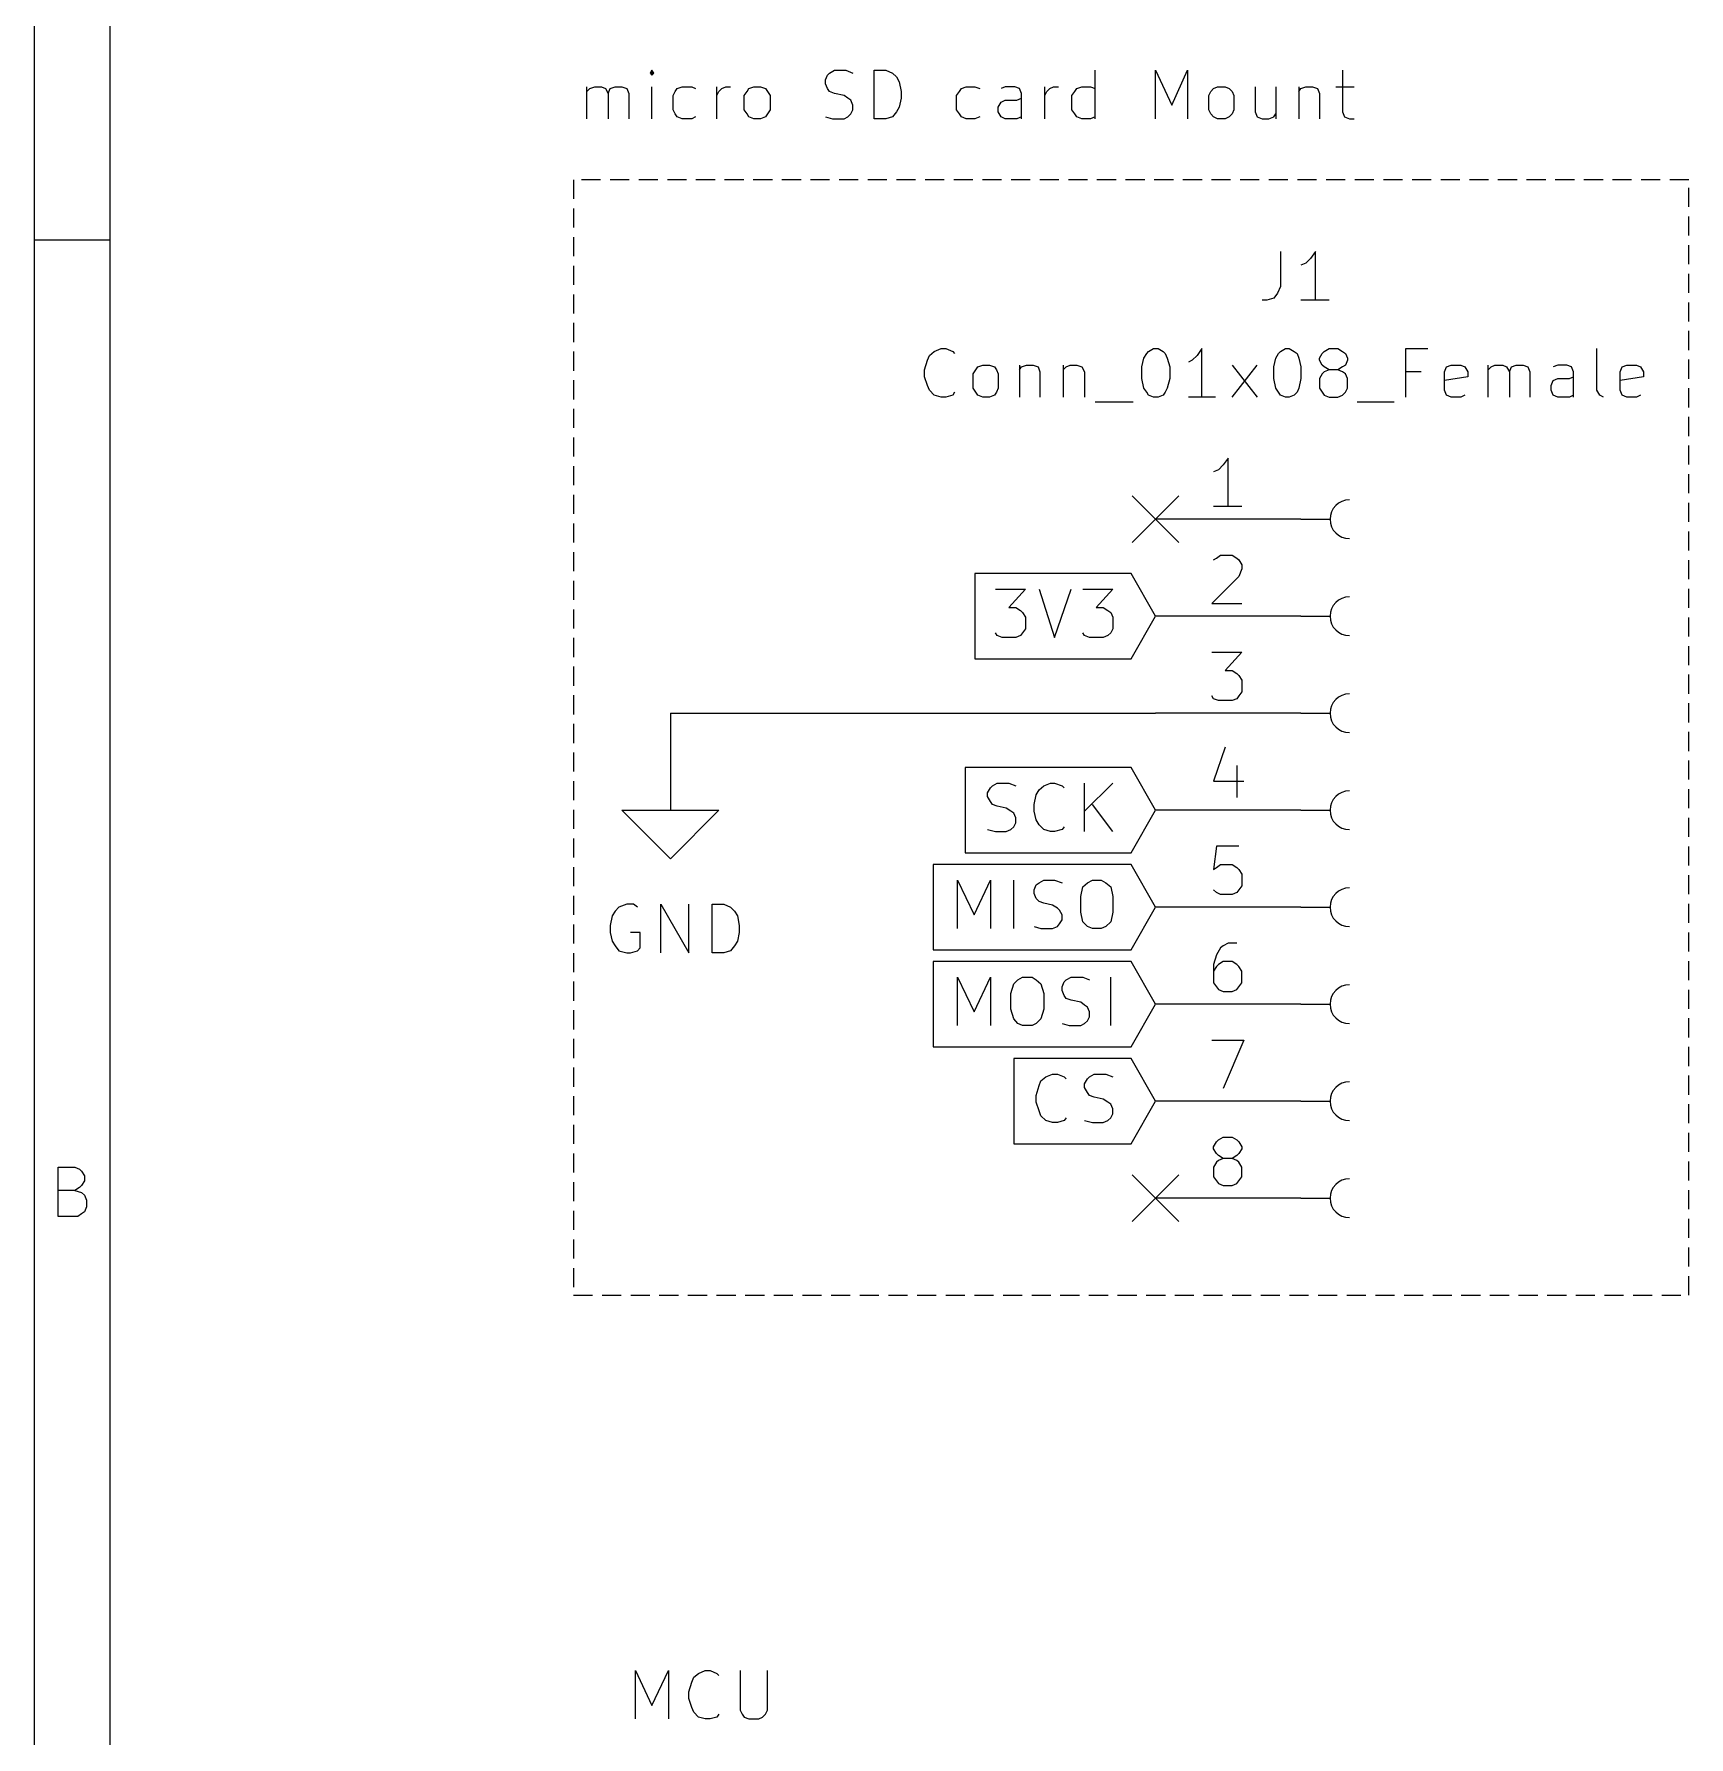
# Model space of a CAD drawing. Extents: x 10 to 287, y -200 to -10.
# Drawn here: x 10.01 to 53.34, y -99.2 to -54.6 of the extents above; entities that cross this region are included whole.
import ezdxf

# ---------------------------------------------------------------- set-up
doc = ezdxf.new("R2010")
doc.units = 0
doc.header["$MEASUREMENT"] = 0
doc.linetypes.add('DASHED', pattern=[0.75, 0.5, -0.25])
for name, color, linetype in [('BLUE2', 5, 'CONTINUOUS'), ('BLUE3', 171, 'CONTINUOUS'), ('CYAN2', 4, 'CONTINUOUS'), ('GREEN2', 3, 'CONTINUOUS'), ('RED2', 1, 'CONTINUOUS')]:
    doc.layers.add(name, color=color, linetype=linetype)

msp = doc.modelspace()

# ---------------------------------------------------------------- linework, layer by layer
at = {"layer": 'BLUE2', "linetype": 'CONTINUOUS'}
for p, q in [((38.7604, -66.7004), (39.9796, -67.9196)), ((39.9796, -66.7004), (38.7604, -67.9196)), ((38.7604, -84.4804), (39.9796, -85.6996)), ((39.9796, -84.4804), (38.7604, -85.6996))]:
    msp.add_line(p, q, dxfattribs=at)
at = {"layer": 'BLUE3', "linetype": 'CONTINUOUS'}
for p, q in [((26.1874, -55.5498), (26.1366, -55.626)), ((26.1366, -55.626), (26.1874, -55.6768)), ((26.2382, -55.626), (26.1874, -55.5498)), ((26.1874, -55.5498), (26.1874, -55.6768)), ((26.1874, -55.6768), (26.2382, -55.626)), ((30.734, -55.8038), (30.7848, -55.6768)), ((30.7848, -55.6768), (30.8356, -55.626)), ((30.8356, -55.626), (30.9626, -55.5498)), ((30.9626, -55.5498), (31.2674, -55.5498)), ((31.2674, -55.5498), (31.4452, -55.626)), ((32.004, -56.8198), (32.004, -55.5498)), ((32.004, -55.5498), (32.3088, -55.5498)), ((32.3088, -55.5498), (32.4866, -55.626)), ((32.4866, -55.626), (32.5882, -55.7276)), ((32.5882, -55.7276), (32.6644, -55.8546)), ((37.7952, -56.8198), (37.7952, -55.5498)), ((39.37, -56.8198), (39.37, -55.5498)), ((39.37, -55.5498), (39.8018, -56.4642)), ((39.8018, -56.4642), (40.2082, -55.5498)), ((40.2082, -55.5498), (40.2082, -56.8198)), ((44.2722, -55.5498), (44.2722, -56.642)), ((24.4856, -56.8198), (24.4856, -55.9816)), ((24.4856, -56.1086), (24.5618, -56.0324)), ((24.5618, -56.0324), (24.6888, -55.9816)), ((24.6888, -55.9816), (24.8666, -55.9816)), ((24.8666, -55.9816), (24.9682, -56.0324)), ((24.9682, -56.0324), (25.0444, -56.1594)), ((25.0444, -56.1594), (25.0952, -56.0324)), ((25.0444, -56.1594), (25.0444, -56.8198)), ((25.0952, -56.0324), (25.2222, -55.9816)), ((25.2222, -55.9816), (25.4, -55.9816)), ((25.4, -55.9816), (25.527, -56.0324)), ((25.527, -56.0324), (25.5778, -56.1594)), ((25.5778, -56.1594), (25.5778, -56.8198)), ((26.1874, -56.8198), (26.1874, -55.9816)), ((26.7462, -56.2102), (26.797, -56.1086)), ((26.797, -56.1086), (26.8478, -56.0324)), ((26.8478, -56.0324), (26.9748, -55.9816)), ((26.9748, -55.9816), (27.2288, -55.9816)), ((27.2288, -55.9816), (27.3304, -56.0324)), ((27.8892, -56.8198), (27.8892, -55.9816)), ((27.8892, -56.2102), (27.94, -56.1086)), ((27.94, -56.1086), (28.0162, -56.0324)), ((28.0162, -56.0324), (28.1178, -55.9816)), ((28.1178, -55.9816), (28.2448, -55.9816)), ((28.6004, -56.2102), (28.6766, -56.1086)), ((28.6766, -56.1086), (28.7274, -56.0324)), ((28.7274, -56.0324), (28.8544, -55.9816)), ((28.8544, -55.9816), (29.0322, -55.9816)), ((29.0322, -55.9816), (29.1592, -56.0324)), ((29.1592, -56.0324), (29.21, -56.1086)), ((29.21, -56.1086), (29.2862, -56.2102)), ((30.734, -55.9054), (30.734, -55.8038)), ((30.7848, -56.0324), (30.734, -55.9054)), ((30.8356, -56.1086), (30.7848, -56.0324)), ((30.9626, -56.1594), (30.8356, -56.1086)), ((31.2166, -56.2102), (30.9626, -56.1594)), ((32.6644, -55.8546), (32.7152, -56.1086)), ((32.7152, -56.1086), (32.7152, -56.2864)), ((34.163, -56.2102), (34.2392, -56.1086)), ((34.2392, -56.1086), (34.29, -56.0324)), ((34.29, -56.0324), (34.417, -55.9816)), ((34.417, -55.9816), (34.6456, -55.9816)), ((34.6456, -55.9816), (34.7726, -56.0324)), ((35.433, -55.9816), (35.3314, -56.0324)), ((35.687, -55.9816), (35.433, -55.9816)), ((35.814, -56.0324), (35.687, -55.9816)), ((35.8648, -56.1594), (35.814, -56.0324)), ((35.8648, -56.8198), (35.8648, -56.1594)), ((36.4744, -56.8198), (36.4744, -55.9816)), ((36.4744, -56.2102), (36.5252, -56.1086)), ((36.5252, -56.1086), (36.6014, -56.0324)), ((36.6014, -56.0324), (36.703, -55.9816)), ((36.703, -55.9816), (36.83, -55.9816)), ((37.1856, -56.2102), (37.2618, -56.1086)), ((37.2618, -56.1086), (37.3126, -56.0324)), ((37.3126, -56.0324), (37.4396, -55.9816)), ((37.4396, -55.9816), (37.6682, -55.9816)), ((37.6682, -55.9816), (37.7952, -56.0324)), ((40.767, -56.2102), (40.8178, -56.1086)), ((40.8178, -56.1086), (40.894, -56.0324)), ((40.894, -56.0324), (40.9956, -55.9816)), ((40.9956, -55.9816), (41.1988, -55.9816)), ((41.1988, -55.9816), (41.3004, -56.0324)), ((41.3004, -56.0324), (41.3766, -56.1086)), ((41.3766, -56.1086), (41.4274, -56.2102)), ((41.9862, -55.9816), (41.9862, -56.642)), ((42.5196, -55.9816), (42.5196, -56.8198)), ((43.1292, -55.9816), (43.1292, -56.8198)), ((43.1292, -56.1086), (43.18, -56.0324)), ((43.18, -56.0324), (43.307, -55.9816)), ((43.307, -55.9816), (43.4848, -55.9816)), ((43.4848, -55.9816), (43.6118, -56.0324)), ((43.6118, -56.0324), (43.6626, -56.1594)), ((43.6626, -56.1594), (43.6626, -56.8198)), ((44.0944, -55.9816), (44.577, -55.9816)), ((26.7462, -56.5912), (26.7462, -56.2102)), ((26.797, -56.6928), (26.7462, -56.5912)), ((28.6004, -56.5912), (28.6004, -56.2102)), ((28.6766, -56.6928), (28.6004, -56.5912)), ((29.2862, -56.5912), (29.21, -56.6928)), ((29.2862, -56.2102), (29.2862, -56.5912)), ((31.3182, -56.2864), (31.2166, -56.2102)), ((31.3944, -56.3372), (31.3182, -56.2864)), ((31.4452, -56.4642), (31.3944, -56.3372)), ((31.3944, -56.6928), (31.4452, -56.5912)), ((31.4452, -56.5912), (31.4452, -56.4642)), ((32.6644, -56.515), (32.5882, -56.642)), ((32.7152, -56.2864), (32.6644, -56.515)), ((34.163, -56.5912), (34.163, -56.2102)), ((34.2392, -56.6928), (34.163, -56.5912)), ((35.2552, -56.515), (35.3314, -56.388)), ((35.2552, -56.642), (35.2552, -56.515)), ((35.3314, -56.388), (35.433, -56.3372)), ((35.433, -56.3372), (35.7378, -56.3372)), ((35.7378, -56.3372), (35.8648, -56.2864)), ((37.1856, -56.5912), (37.1856, -56.2102)), ((37.2618, -56.6928), (37.1856, -56.5912)), ((40.767, -56.5912), (40.767, -56.2102)), ((40.8178, -56.6928), (40.767, -56.5912)), ((41.4274, -56.5912), (41.3766, -56.6928)), ((41.4274, -56.2102), (41.4274, -56.5912)), ((26.8478, -56.769), (26.797, -56.6928)), ((26.9748, -56.8198), (26.8478, -56.769)), ((27.2288, -56.8198), (26.9748, -56.8198)), ((27.3304, -56.769), (27.2288, -56.8198)), ((28.7274, -56.769), (28.6766, -56.6928)), ((28.8544, -56.8198), (28.7274, -56.769)), ((29.0322, -56.8198), (28.8544, -56.8198)), ((29.1592, -56.769), (29.0322, -56.8198)), ((29.21, -56.6928), (29.1592, -56.769)), ((30.734, -56.769), (30.9118, -56.8198)), ((30.9118, -56.8198), (31.2166, -56.8198)), ((31.2166, -56.8198), (31.3182, -56.769)), ((31.3182, -56.769), (31.3944, -56.6928)), ((32.3088, -56.8198), (32.004, -56.8198)), ((32.4866, -56.769), (32.3088, -56.8198)), ((32.5882, -56.642), (32.4866, -56.769)), ((34.29, -56.769), (34.2392, -56.6928)), ((34.417, -56.8198), (34.29, -56.769)), ((34.6456, -56.8198), (34.417, -56.8198)), ((34.7726, -56.769), (34.6456, -56.8198)), ((35.3314, -56.769), (35.2552, -56.642)), ((35.433, -56.8198), (35.3314, -56.769)), ((35.7378, -56.8198), (35.433, -56.8198)), ((35.8648, -56.769), (35.7378, -56.8198)), ((37.3126, -56.769), (37.2618, -56.6928)), ((37.4396, -56.8198), (37.3126, -56.769)), ((37.6682, -56.8198), (37.4396, -56.8198)), ((37.7952, -56.769), (37.6682, -56.8198)), ((40.894, -56.769), (40.8178, -56.6928)), ((40.9956, -56.8198), (40.894, -56.769)), ((41.1988, -56.8198), (40.9956, -56.8198)), ((41.3004, -56.769), (41.1988, -56.8198)), ((41.3766, -56.6928), (41.3004, -56.769)), ((41.9862, -56.642), (42.037, -56.769)), ((42.037, -56.769), (42.164, -56.8198)), ((42.164, -56.8198), (42.3418, -56.8198)), ((42.3418, -56.8198), (42.4688, -56.769)), ((42.4688, -56.769), (42.5196, -56.6928)), ((44.2722, -56.642), (44.323, -56.769)), ((44.323, -56.769), (44.45, -56.8198)), ((44.45, -56.8198), (44.577, -56.8198)), ((25.7556, -98.7298), (25.7556, -97.4598)), ((25.7556, -97.4598), (26.1874, -98.3742)), ((26.1874, -98.3742), (26.6192, -97.4598)), ((26.6192, -97.4598), (26.6192, -98.7298)), ((27.2288, -97.7646), (27.2796, -97.6376)), ((27.2796, -97.6376), (27.4066, -97.536)), ((27.4066, -97.536), (27.5844, -97.4598)), ((27.5844, -97.4598), (27.7114, -97.4598)), ((27.7114, -97.4598), (27.8892, -97.536)), ((27.8892, -97.536), (27.94, -97.5868)), ((28.4988, -97.4598), (28.4988, -98.5012)), ((29.21, -98.5012), (29.21, -97.4598)), ((27.1526, -98.0186), (27.2288, -97.7646)), ((27.1526, -98.1964), (27.1526, -98.0186)), ((27.2288, -98.425), (27.1526, -98.1964)), ((27.2796, -98.552), (27.2288, -98.425)), ((27.4066, -98.679), (27.2796, -98.552)), ((28.4988, -98.5012), (28.5496, -98.6028)), ((29.1592, -98.6028), (29.21, -98.5012)), ((27.5844, -98.7298), (27.4066, -98.679)), ((27.7114, -98.7298), (27.5844, -98.7298)), ((27.8892, -98.679), (27.7114, -98.7298)), ((27.94, -98.6028), (27.8892, -98.679)), ((28.5496, -98.6028), (28.6004, -98.679)), ((28.6004, -98.679), (28.7274, -98.7298)), ((28.7274, -98.7298), (28.9814, -98.7298)), ((28.9814, -98.7298), (29.083, -98.679)), ((29.083, -98.679), (29.1592, -98.6028))]:
    msp.add_line(p, q, dxfattribs=at)
at = {"layer": 'BLUE3', "linetype": 'DASHED'}
for p, q in [((53.34, -58.42), (24.13, -58.42)), ((24.13, -58.42), (24.13, -87.63)), ((53.34, -87.63), (53.34, -58.42)), ((24.13, -87.63), (53.34, -87.63))]:
    msp.add_line(p, q, dxfattribs=at)
at = {"layer": 'CYAN2', "linetype": 'CONTINUOUS'}
for p, q in [((42.6466, -60.2996), (42.6466, -61.214)), ((43.307, -60.6044), (43.18, -60.6552)), ((43.434, -60.4774), (43.307, -60.6044)), ((43.561, -60.2996), (43.434, -60.4774)), ((43.561, -61.5696), (43.561, -60.2996)), ((42.4688, -61.5188), (42.291, -61.5696)), ((42.5704, -61.3918), (42.4688, -61.5188)), ((42.6466, -61.214), (42.5704, -61.3918)), ((42.291, -61.5696), (42.164, -61.5696)), ((43.9166, -61.5696), (43.18, -61.5696)), ((33.5788, -62.9158), (33.7566, -62.8396)), ((33.7566, -62.8396), (33.8836, -62.8396)), ((33.8836, -62.8396), (34.0614, -62.9158)), ((39.1922, -62.9158), (39.3192, -62.8396)), ((39.3192, -62.8396), (39.4462, -62.8396)), ((39.4462, -62.8396), (39.5732, -62.9158)), ((40.5892, -62.8396), (40.4622, -63.0174)), ((40.5892, -64.1096), (40.5892, -62.8396)), ((42.6466, -62.9158), (42.7736, -62.8396)), ((42.7736, -62.8396), (42.8752, -62.8396)), ((42.8752, -62.8396), (43.0022, -62.9158)), ((43.7896, -62.9158), (43.9166, -62.8396)), ((43.9166, -62.8396), (44.1452, -62.8396)), ((44.1452, -62.8396), (44.2722, -62.9158)), ((45.9232, -64.1096), (45.9232, -62.8396)), ((45.9232, -62.8396), (46.5074, -62.8396)), ((50.927, -63.9318), (50.927, -62.8396)), ((33.3248, -63.3984), (33.401, -63.1444)), ((33.401, -63.1444), (33.4518, -63.0174)), ((33.4518, -63.0174), (33.5788, -62.9158)), ((34.0614, -62.9158), (34.1122, -62.9666)), ((34.671, -63.3984), (34.7218, -63.3222)), ((34.7218, -63.3222), (34.8488, -63.2714)), ((34.8488, -63.2714), (35.0266, -63.2714)), ((35.0266, -63.2714), (35.1536, -63.3222)), ((35.1536, -63.3222), (35.2044, -63.3984)), ((35.814, -63.2714), (35.814, -64.1096)), ((35.814, -63.3984), (35.8648, -63.3222)), ((35.8648, -63.3222), (35.9918, -63.2714)), ((35.9918, -63.2714), (36.1696, -63.2714)), ((36.1696, -63.2714), (36.2966, -63.3222)), ((36.2966, -63.3222), (36.3474, -63.4492)), ((36.957, -63.2714), (36.957, -64.1096)), ((36.957, -63.3984), (37.0332, -63.3222)), ((37.0332, -63.3222), (37.1348, -63.2714)), ((37.1348, -63.2714), (37.3126, -63.2714)), ((37.3126, -63.2714), (37.4396, -63.3222)), ((37.4396, -63.3222), (37.5158, -63.4492)), ((39.0144, -63.3222), (39.0652, -63.0936)), ((39.0144, -63.627), (39.0144, -63.3222)), ((39.0652, -63.0936), (39.1414, -62.9666)), ((39.1414, -62.9666), (39.1922, -62.9158)), ((39.5732, -62.9158), (39.624, -62.9666)), ((39.624, -62.9666), (39.6748, -63.0936)), ((39.6748, -63.0936), (39.751, -63.3222)), ((39.751, -63.3222), (39.751, -63.627)), ((40.3352, -63.1444), (40.2336, -63.1952)), ((40.4622, -63.0174), (40.3352, -63.1444)), ((41.3766, -64.1096), (42.037, -63.2714)), ((41.3766, -63.2714), (42.037, -64.1096)), ((42.4688, -63.3222), (42.5196, -63.0936)), ((42.4688, -63.627), (42.4688, -63.3222)), ((42.5196, -63.0936), (42.5958, -62.9666)), ((42.5958, -62.9666), (42.6466, -62.9158)), ((43.0022, -62.9158), (43.0784, -62.9666)), ((43.0784, -62.9666), (43.1292, -63.0936)), ((43.1292, -63.0936), (43.18, -63.3222)), ((43.18, -63.3222), (43.18, -63.627)), ((43.6626, -63.0936), (43.7388, -62.9666)), ((43.6626, -63.1444), (43.6626, -63.0936)), ((43.7388, -63.2714), (43.6626, -63.1444)), ((43.7388, -62.9666), (43.7896, -62.9158)), ((43.7896, -63.3222), (43.7388, -63.2714)), ((43.9166, -63.3984), (43.7896, -63.3222)), ((44.2722, -63.3222), (44.1452, -63.3984)), ((44.2722, -62.9158), (44.3484, -62.9666)), ((44.3484, -63.2714), (44.2722, -63.3222)), ((44.3484, -62.9666), (44.3992, -63.0936)), ((44.3992, -63.1444), (44.3484, -63.2714)), ((44.3992, -63.0936), (44.3992, -63.1444)), ((46.9392, -63.4492), (46.99, -63.3222)), ((46.99, -63.3222), (47.117, -63.2714)), ((47.117, -63.2714), (47.371, -63.2714)), ((47.371, -63.2714), (47.4726, -63.3222)), ((47.4726, -63.3222), (47.5488, -63.4492)), ((48.0822, -64.1096), (48.0822, -63.2714)), ((48.0822, -63.3984), (48.1584, -63.3222)), ((48.1584, -63.3222), (48.26, -63.2714)), ((48.26, -63.2714), (48.4632, -63.2714)), ((48.4632, -63.2714), (48.5648, -63.3222)), ((48.5648, -63.3222), (48.641, -63.4492)), ((48.641, -63.4492), (48.6918, -63.3222)), ((48.6918, -63.3222), (48.8188, -63.2714)), ((48.8188, -63.2714), (48.9966, -63.2714)), ((48.9966, -63.2714), (49.1236, -63.3222)), ((49.1236, -63.3222), (49.1744, -63.4492)), ((49.911, -63.2714), (49.784, -63.3222)), ((50.1396, -63.2714), (49.911, -63.2714)), ((50.2666, -63.3222), (50.1396, -63.2714)), ((50.3174, -63.4492), (50.2666, -63.3222)), ((51.5366, -63.4492), (51.5874, -63.3222)), ((51.5874, -63.3222), (51.7144, -63.2714)), ((51.7144, -63.2714), (51.9684, -63.2714)), ((51.9684, -63.2714), (52.07, -63.3222)), ((52.07, -63.3222), (52.1462, -63.4492)), ((33.3248, -63.5762), (33.3248, -63.3984)), ((33.401, -63.8048), (33.3248, -63.5762)), ((34.5948, -63.5), (34.671, -63.3984)), ((34.5948, -63.881), (34.5948, -63.5)), ((35.2044, -63.3984), (35.2552, -63.5)), ((35.2552, -63.5), (35.2552, -63.881)), ((36.3474, -63.4492), (36.3474, -64.1096)), ((37.5158, -63.4492), (37.5158, -64.1096)), ((39.0652, -63.881), (39.0144, -63.627)), ((39.751, -63.627), (39.6748, -63.881)), ((42.5196, -63.881), (42.4688, -63.627)), ((43.18, -63.627), (43.1292, -63.881)), ((43.7388, -63.5), (43.6626, -63.627)), ((43.6626, -63.627), (43.6626, -63.881)), ((43.7896, -63.4492), (43.7388, -63.5)), ((43.9166, -63.3984), (43.7896, -63.4492)), ((44.1452, -63.3984), (43.9166, -63.3984)), ((44.2722, -63.4492), (44.1452, -63.3984)), ((44.3484, -63.5), (44.2722, -63.4492)), ((44.3992, -63.627), (44.3484, -63.5)), ((44.3992, -63.881), (44.3992, -63.627)), ((46.3296, -63.4492), (45.9232, -63.4492)), ((46.9392, -63.9318), (46.9392, -63.4492)), ((47.5488, -63.5762), (46.9392, -63.6778)), ((47.5488, -63.4492), (47.5488, -63.5762)), ((48.641, -63.4492), (48.641, -64.1096)), ((49.1744, -63.4492), (49.1744, -64.1096)), ((49.7332, -63.8048), (49.784, -63.6778)), ((49.784, -63.6778), (49.911, -63.627)), ((49.911, -63.627), (50.2158, -63.627)), ((50.2158, -63.627), (50.3174, -63.5762)), ((50.3174, -64.1096), (50.3174, -63.4492)), ((51.5366, -63.9318), (51.5366, -63.4492)), ((52.1462, -63.5762), (51.5366, -63.6778)), ((52.1462, -63.4492), (52.1462, -63.5762)), ((33.4518, -63.9318), (33.401, -63.8048)), ((33.5788, -64.0588), (33.4518, -63.9318)), ((33.7566, -64.1096), (33.5788, -64.0588)), ((33.8836, -64.1096), (33.7566, -64.1096)), ((34.0614, -64.0588), (33.8836, -64.1096)), ((34.1122, -63.9826), (34.0614, -64.0588)), ((34.671, -63.9826), (34.5948, -63.881)), ((34.7218, -64.0588), (34.671, -63.9826)), ((34.8488, -64.1096), (34.7218, -64.0588)), ((35.0266, -64.1096), (34.8488, -64.1096)), ((35.1536, -64.0588), (35.0266, -64.1096)), ((35.2044, -63.9826), (35.1536, -64.0588)), ((35.2552, -63.881), (35.2044, -63.9826)), ((39.1414, -63.9826), (39.0652, -63.881)), ((39.1922, -64.0588), (39.1414, -63.9826)), ((39.3192, -64.1096), (39.1922, -64.0588)), ((39.4462, -64.1096), (39.3192, -64.1096)), ((39.5732, -64.0588), (39.4462, -64.1096)), ((39.624, -63.9826), (39.5732, -64.0588)), ((39.6748, -63.881), (39.624, -63.9826)), ((40.9448, -64.1096), (40.2336, -64.1096)), ((42.5958, -63.9826), (42.5196, -63.881)), ((42.6466, -64.0588), (42.5958, -63.9826)), ((42.7736, -64.1096), (42.6466, -64.0588)), ((42.8752, -64.1096), (42.7736, -64.1096)), ((43.0022, -64.0588), (42.8752, -64.1096)), ((43.0784, -63.9826), (43.0022, -64.0588)), ((43.1292, -63.881), (43.0784, -63.9826)), ((43.6626, -63.881), (43.7388, -63.9826)), ((43.7388, -63.9826), (43.7896, -64.0588)), ((43.7896, -64.0588), (43.9166, -64.1096)), ((43.9166, -64.1096), (44.1452, -64.1096)), ((44.1452, -64.1096), (44.2722, -64.0588)), ((44.2722, -64.0588), (44.3484, -63.9826)), ((44.3484, -63.9826), (44.3992, -63.881)), ((46.99, -64.0588), (46.9392, -63.9318)), ((47.117, -64.1096), (46.99, -64.0588)), ((47.371, -64.1096), (47.117, -64.1096)), ((47.4726, -64.0588), (47.371, -64.1096)), ((49.7332, -63.9318), (49.7332, -63.8048)), ((49.784, -64.0588), (49.7332, -63.9318)), ((49.911, -64.1096), (49.784, -64.0588)), ((50.2158, -64.1096), (49.911, -64.1096)), ((50.3174, -64.0588), (50.2158, -64.1096)), ((51.0032, -64.0588), (50.927, -63.9318)), ((51.1048, -64.1096), (51.0032, -64.0588)), ((51.5874, -64.0588), (51.5366, -63.9318)), ((51.7144, -64.1096), (51.5874, -64.0588)), ((51.9684, -64.1096), (51.7144, -64.1096)), ((52.07, -64.0588), (51.9684, -64.1096)), ((37.7952, -64.2366), (38.7858, -64.2366)), ((44.6532, -64.2366), (45.6184, -64.2366)), ((25.2222, -77.5716), (25.146, -77.6986)), ((25.3238, -77.47), (25.2222, -77.5716)), ((25.527, -77.3938), (25.3238, -77.47)), ((25.7048, -77.3938), (25.527, -77.3938)), ((25.8064, -77.47), (25.7048, -77.3938)), ((26.416, -78.6638), (26.416, -77.3938)), ((26.416, -77.3938), (27.1526, -78.6638)), ((27.1526, -78.6638), (27.1526, -77.3938)), ((27.7622, -78.6638), (27.7622, -77.3938)), ((27.7622, -77.3938), (28.067, -77.3938)), ((28.067, -77.3938), (28.2448, -77.47)), ((28.2448, -77.47), (28.3464, -77.5716)), ((28.3464, -77.5716), (28.4226, -77.6986)), ((25.146, -77.6986), (25.0952, -77.9526)), ((25.0952, -77.9526), (25.0952, -78.1304)), ((28.4226, -77.6986), (28.4734, -77.9526)), ((28.4734, -77.9526), (28.4734, -78.1304)), ((25.0952, -78.1304), (25.146, -78.359)), ((25.146, -78.359), (25.2222, -78.486)), ((25.2222, -78.486), (25.3238, -78.613)), ((25.8826, -78.1304), (25.6286, -78.1304)), ((25.8826, -78.5368), (25.8826, -78.1304)), ((28.3464, -78.486), (28.2448, -78.613)), ((28.4226, -78.359), (28.3464, -78.486)), ((28.4734, -78.1304), (28.4226, -78.359)), ((25.3238, -78.613), (25.527, -78.6638)), ((25.527, -78.6638), (25.6286, -78.6638)), ((25.6286, -78.6638), (25.8064, -78.613)), ((25.8064, -78.613), (25.8826, -78.5368)), ((28.067, -78.6638), (27.7622, -78.6638)), ((28.2448, -78.613), (28.067, -78.6638))]:
    msp.add_line(p, q, dxfattribs=at)
at = {"layer": 'GREEN2', "linetype": 'CONTINUOUS'}
for q in [(26.67, -73.66), (39.37, -72.39)]:
    msp.add_line((26.67, -72.39), q, dxfattribs=at)
at = {"layer": 'RED2', "linetype": 'CONTINUOUS'}
for p, q in [((10.0076, -10.0076), (10.0076, -200)), ((11.9888, -11.9888), (11.9888, -198.018)), ((10.0076, -59.9948), (11.9888, -59.9948)), ((41.148, -65.8876), (41.021, -66.0146)), ((41.275, -65.7098), (41.148, -65.8876)), ((41.275, -66.9798), (41.275, -65.7098)), ((41.021, -66.0146), (40.894, -66.0654)), ((43.18, -67.31), (39.37, -67.31)), ((41.6306, -66.9798), (40.894, -66.9798)), ((43.18, -67.31), (43.942, -67.31)), ((40.894, -68.3768), (40.9702, -68.326)), ((40.9702, -68.326), (41.0718, -68.2498)), ((41.0718, -68.2498), (41.3766, -68.2498)), ((41.3766, -68.2498), (41.5036, -68.326)), ((41.5036, -68.326), (41.5544, -68.3768)), ((41.5544, -68.3768), (41.6306, -68.5038)), ((41.6306, -68.6054), (41.5544, -68.8086)), ((41.6306, -68.5038), (41.6306, -68.6054)), ((38.735, -68.7324), (34.6456, -68.7324)), ((34.6456, -68.7324), (34.6456, -69.85)), ((39.37, -69.85), (38.735, -68.7324)), ((41.5544, -68.8086), (40.8432, -69.5198)), ((35.179, -69.1388), (35.9664, -69.1388)), ((35.9664, -69.1388), (35.5346, -69.6214)), ((36.322, -69.1388), (36.7284, -70.4088)), ((36.7284, -70.4088), (37.1602, -69.1388)), ((37.465, -69.1388), (38.2524, -69.1388)), ((38.2524, -69.1388), (37.8206, -69.6214)), ((40.8432, -69.5198), (41.6306, -69.5198)), ((34.6456, -69.85), (34.6456, -70.9676)), ((35.5346, -69.6214), (35.7124, -69.6214)), ((35.7124, -69.6214), (35.8394, -69.6976)), ((35.8394, -69.6976), (35.8902, -69.7484)), ((35.8902, -69.7484), (35.9664, -69.8754)), ((35.9664, -69.8754), (35.9664, -70.1802)), ((37.8206, -69.6214), (37.9984, -69.6214)), ((37.9984, -69.6214), (38.1254, -69.6976)), ((38.1254, -69.6976), (38.2016, -69.7484)), ((38.2016, -69.7484), (38.2524, -69.8754)), ((38.2524, -69.8754), (38.2524, -70.1802)), ((38.735, -70.9676), (39.37, -69.85)), ((43.18, -69.85), (39.37, -69.85)), ((43.18, -69.85), (43.942, -69.85)), ((35.2298, -70.358), (35.179, -70.2818)), ((35.3568, -70.4088), (35.2298, -70.358)), ((35.7124, -70.4088), (35.3568, -70.4088)), ((35.8394, -70.358), (35.7124, -70.4088)), ((35.8902, -70.2818), (35.8394, -70.358)), ((35.9664, -70.1802), (35.8902, -70.2818)), ((37.5158, -70.358), (37.465, -70.2818)), ((37.6428, -70.4088), (37.5158, -70.358)), ((37.9984, -70.4088), (37.6428, -70.4088)), ((38.1254, -70.358), (37.9984, -70.4088)), ((38.2016, -70.2818), (38.1254, -70.358)), ((38.2524, -70.1802), (38.2016, -70.2818)), ((40.8432, -70.7898), (41.6306, -70.7898)), ((41.6306, -70.7898), (41.1988, -71.2724)), ((34.6456, -70.9676), (38.735, -70.9676)), ((41.1988, -71.2724), (41.3766, -71.2724)), ((41.3766, -71.2724), (41.5036, -71.3486)), ((41.5036, -71.3486), (41.5544, -71.3994)), ((41.5544, -71.3994), (41.6306, -71.5264)), ((41.6306, -71.5264), (41.6306, -71.8312)), ((40.894, -72.009), (40.8432, -71.9328)), ((41.021, -72.0598), (40.894, -72.009)), ((41.3766, -72.0598), (41.021, -72.0598)), ((41.5036, -72.009), (41.3766, -72.0598)), ((41.5544, -71.9328), (41.5036, -72.009)), ((41.6306, -71.8312), (41.5544, -71.9328)), ((43.18, -72.39), (39.37, -72.39)), ((43.18, -72.39), (43.942, -72.39)), ((41.1988, -73.279), (40.894, -74.168)), ((26.67, -73.66), (26.67, -74.93)), ((38.735, -73.8124), (34.3916, -73.8124)), ((34.3916, -73.8124), (34.3916, -74.93)), ((39.37, -74.93), (38.735, -73.8124)), ((41.5036, -73.7616), (41.5036, -74.5998)), ((34.9758, -74.4728), (35.052, -74.3458)), ((34.9758, -74.5744), (34.9758, -74.4728)), ((35.052, -74.3458), (35.1028, -74.295)), ((35.1028, -74.295), (35.2298, -74.2188)), ((35.2298, -74.2188), (35.5346, -74.2188)), ((35.5346, -74.2188), (35.7124, -74.295)), ((36.2458, -74.5236), (36.322, -74.3966)), ((36.322, -74.3966), (36.449, -74.295)), ((36.449, -74.295), (36.6268, -74.2188)), ((36.6268, -74.2188), (36.7284, -74.2188)), ((36.7284, -74.2188), (36.9316, -74.295)), ((36.9316, -74.295), (36.9824, -74.3458)), ((37.5158, -75.4888), (37.5158, -74.2188)), ((38.2524, -74.2188), (37.5158, -74.9554)), ((40.894, -74.168), (41.6814, -74.168)), ((35.052, -74.7014), (34.9758, -74.5744)), ((35.1028, -74.7776), (35.052, -74.7014)), ((35.2298, -74.8284), (35.1028, -74.7776)), ((35.4584, -74.8792), (35.2298, -74.8284)), ((35.5854, -74.9554), (35.4584, -74.8792)), ((36.195, -74.7776), (36.2458, -74.5236)), ((36.195, -74.9554), (36.195, -74.7776)), ((38.2524, -75.4888), (37.719, -74.7776)), ((26.67, -76.2), (25.4, -74.93)), ((25.4, -74.93), (26.67, -74.93)), ((26.67, -74.93), (27.94, -74.93)), ((27.94, -74.93), (26.67, -76.2)), ((34.3916, -74.93), (34.3916, -76.0476)), ((35.6616, -75.0062), (35.5854, -74.9554)), ((35.5854, -75.438), (35.6616, -75.3618)), ((35.7124, -75.1332), (35.6616, -75.0062)), ((35.6616, -75.3618), (35.7124, -75.2602)), ((35.7124, -75.2602), (35.7124, -75.1332)), ((36.2458, -75.184), (36.195, -74.9554)), ((36.322, -75.311), (36.2458, -75.184)), ((36.449, -75.438), (36.322, -75.311)), ((36.9824, -75.3618), (36.9316, -75.438)), ((38.735, -76.0476), (39.37, -74.93)), ((43.18, -74.93), (39.37, -74.93)), ((43.18, -74.93), (43.942, -74.93)), ((34.9758, -75.438), (35.179, -75.4888)), ((35.179, -75.4888), (35.4584, -75.4888)), ((35.4584, -75.4888), (35.5854, -75.438)), ((36.6268, -75.4888), (36.449, -75.438)), ((36.7284, -75.4888), (36.6268, -75.4888)), ((36.9316, -75.438), (36.7284, -75.4888)), ((34.3916, -76.0476), (38.735, -76.0476)), ((40.9702, -75.8698), (40.894, -76.4794)), ((41.5544, -75.8698), (40.9702, -75.8698)), ((38.735, -76.3524), (33.5534, -76.3524)), ((33.5534, -76.3524), (33.5534, -77.47)), ((39.37, -77.47), (38.735, -76.3524)), ((40.894, -76.4794), (40.9702, -76.4286)), ((40.9702, -76.4286), (41.0718, -76.3524)), ((41.0718, -76.3524), (41.3766, -76.3524)), ((41.3766, -76.3524), (41.5036, -76.4286)), ((41.5036, -76.4286), (41.5544, -76.4794)), ((41.5544, -76.4794), (41.6306, -76.6064)), ((41.6306, -76.6064), (41.6306, -76.9112)), ((34.1884, -78.0288), (34.1884, -76.7588)), ((34.1884, -76.7588), (34.6202, -77.6732)), ((34.6202, -77.6732), (35.052, -76.7588)), ((35.052, -76.7588), (35.052, -78.0288)), ((35.6616, -78.0288), (35.6616, -76.7588)), ((36.195, -77.0128), (36.2458, -76.8858)), ((36.195, -77.1144), (36.195, -77.0128)), ((36.2458, -77.2414), (36.195, -77.1144)), ((36.2458, -76.8858), (36.322, -76.835)), ((36.322, -76.835), (36.449, -76.7588)), ((36.449, -76.7588), (36.7284, -76.7588)), ((36.7284, -76.7588), (36.9316, -76.835)), ((37.4142, -77.1906), (37.465, -76.9366)), ((37.465, -76.9366), (37.592, -76.835)), ((37.592, -76.835), (37.719, -76.7588)), ((37.719, -76.7588), (37.9476, -76.7588)), ((37.9476, -76.7588), (38.0746, -76.835)), ((38.0746, -76.835), (38.2016, -76.9366)), ((38.2016, -76.9366), (38.2524, -77.1906)), ((40.9702, -77.089), (40.894, -77.0128)), ((41.0718, -77.1398), (40.9702, -77.089)), ((41.3766, -77.1398), (41.0718, -77.1398)), ((41.5036, -77.089), (41.3766, -77.1398)), ((41.5544, -77.0128), (41.5036, -77.089)), ((41.6306, -76.9112), (41.5544, -77.0128)), ((33.5534, -77.47), (33.5534, -78.5876)), ((36.322, -77.3176), (36.2458, -77.2414)), ((36.449, -77.3684), (36.322, -77.3176)), ((36.6776, -77.4192), (36.449, -77.3684)), ((36.8046, -77.4954), (36.6776, -77.4192)), ((36.8554, -77.5462), (36.8046, -77.4954)), ((36.9316, -77.6732), (36.8554, -77.5462)), ((37.4142, -77.597), (37.4142, -77.1906)), ((37.465, -77.851), (37.4142, -77.597)), ((38.2524, -77.597), (38.2016, -77.851)), ((38.2524, -77.1906), (38.2524, -77.597)), ((38.735, -78.5876), (39.37, -77.47)), ((43.18, -77.47), (39.37, -77.47)), ((43.18, -77.47), (43.942, -77.47)), ((36.195, -77.978), (36.3728, -78.0288)), ((36.3728, -78.0288), (36.6776, -78.0288)), ((36.6776, -78.0288), (36.8046, -77.978)), ((36.8046, -77.978), (36.8554, -77.9018)), ((36.8554, -77.9018), (36.9316, -77.8002)), ((36.9316, -77.8002), (36.9316, -77.6732)), ((37.592, -77.978), (37.465, -77.851)), ((37.719, -78.0288), (37.592, -77.978)), ((37.9476, -78.0288), (37.719, -78.0288)), ((38.0746, -77.978), (37.9476, -78.0288)), ((38.2016, -77.851), (38.0746, -77.978)), ((41.148, -78.486), (41.0718, -78.5368)), ((41.275, -78.4098), (41.148, -78.486)), ((41.5036, -78.4098), (41.275, -78.4098)), ((33.5534, -78.5876), (38.735, -78.5876)), ((38.735, -78.8924), (33.5534, -78.8924)), ((33.5534, -78.8924), (33.5534, -80.01)), ((39.37, -80.01), (38.735, -78.8924)), ((40.9702, -78.7146), (40.894, -78.9686)), ((41.0718, -78.5368), (40.9702, -78.7146)), ((41.148, -78.8924), (41.021, -78.9686)), ((41.3766, -78.8924), (41.148, -78.8924)), ((41.5036, -78.9686), (41.3766, -78.8924)), ((34.1884, -80.5688), (34.1884, -79.2988)), ((34.1884, -79.2988), (34.6202, -80.2132)), ((34.6202, -80.2132), (35.052, -79.2988)), ((35.052, -79.2988), (35.052, -80.5688)), ((35.6616, -79.4766), (35.7632, -79.375)), ((35.7632, -79.375), (35.8902, -79.2988)), ((35.8902, -79.2988), (36.1442, -79.2988)), ((36.1442, -79.2988), (36.2458, -79.375)), ((36.2458, -79.375), (36.3728, -79.4766)), ((36.9824, -79.4258), (37.0332, -79.375)), ((37.0332, -79.375), (37.1602, -79.2988)), ((37.1602, -79.2988), (37.465, -79.2988)), ((37.465, -79.2988), (37.6428, -79.375)), ((38.2016, -80.5688), (38.2016, -79.2988)), ((40.894, -78.9686), (40.894, -79.4512)), ((40.9702, -79.0194), (40.894, -79.1464)), ((41.021, -78.9686), (40.9702, -79.0194)), ((41.5544, -79.0194), (41.5036, -78.9686)), ((41.6306, -79.1464), (41.5544, -79.0194)), ((41.6306, -79.4512), (41.6306, -79.1464)), ((35.5854, -79.7306), (35.6616, -79.4766)), ((35.5854, -80.137), (35.5854, -79.7306)), ((36.3728, -79.4766), (36.449, -79.7306)), ((36.449, -79.7306), (36.449, -80.137)), ((36.9316, -79.5528), (36.9824, -79.4258)), ((36.9316, -79.6544), (36.9316, -79.5528)), ((36.9824, -79.7814), (36.9316, -79.6544)), ((37.0332, -79.8576), (36.9824, -79.7814)), ((40.894, -79.4512), (40.9702, -79.5528)), ((40.9702, -79.5528), (41.021, -79.629)), ((41.021, -79.629), (41.148, -79.6798)), ((41.148, -79.6798), (41.3766, -79.6798)), ((41.3766, -79.6798), (41.5036, -79.629)), ((41.5036, -79.629), (41.5544, -79.5528)), ((41.5544, -79.5528), (41.6306, -79.4512)), ((33.5534, -80.01), (33.5534, -81.1276)), ((35.6616, -80.391), (35.5854, -80.137)), ((36.449, -80.137), (36.3728, -80.391)), ((37.1602, -79.9084), (37.0332, -79.8576)), ((37.4142, -79.9592), (37.1602, -79.9084)), ((37.5158, -80.0354), (37.4142, -79.9592)), ((37.592, -80.0862), (37.5158, -80.0354)), ((37.6428, -80.2132), (37.592, -80.0862)), ((37.6428, -80.3402), (37.6428, -80.2132)), ((38.735, -81.1276), (39.37, -80.01)), ((43.18, -80.01), (39.37, -80.01)), ((43.18, -80.01), (43.942, -80.01)), ((35.7632, -80.518), (35.6616, -80.391)), ((35.8902, -80.5688), (35.7632, -80.518)), ((36.1442, -80.5688), (35.8902, -80.5688)), ((36.2458, -80.518), (36.1442, -80.5688)), ((36.3728, -80.391), (36.2458, -80.518)), ((36.9316, -80.518), (37.1094, -80.5688)), ((37.1094, -80.5688), (37.4142, -80.5688)), ((37.4142, -80.5688), (37.5158, -80.518)), ((37.5158, -80.518), (37.592, -80.4418)), ((37.592, -80.4418), (37.6428, -80.3402)), ((33.5534, -81.1276), (38.735, -81.1276)), ((40.8432, -80.9498), (41.6814, -80.9498)), ((41.6814, -80.9498), (41.148, -82.2198)), ((38.735, -81.4324), (35.6616, -81.4324)), ((35.6616, -81.4324), (35.6616, -82.55)), ((39.37, -82.55), (38.735, -81.4324)), ((36.322, -82.1436), (36.3728, -82.0166)), ((36.3728, -82.0166), (36.4998, -81.915)), ((36.4998, -81.915), (36.6776, -81.8388)), ((36.6776, -81.8388), (36.8046, -81.8388)), ((36.8046, -81.8388), (36.9824, -81.915)), ((36.9824, -81.915), (37.0332, -81.9658)), ((37.5158, -82.0928), (37.592, -81.9658)), ((37.592, -81.9658), (37.6428, -81.915)), ((37.6428, -81.915), (37.7698, -81.8388)), ((37.7698, -81.8388), (38.0746, -81.8388)), ((38.0746, -81.8388), (38.2524, -81.915)), ((36.2458, -82.3976), (36.322, -82.1436)), ((36.2458, -82.5754), (36.2458, -82.3976)), ((37.5158, -82.1944), (37.5158, -82.0928)), ((37.592, -82.3214), (37.5158, -82.1944)), ((37.6428, -82.3976), (37.592, -82.3214)), ((37.7698, -82.4484), (37.6428, -82.3976)), ((37.9984, -82.4992), (37.7698, -82.4484)), ((38.1254, -82.5754), (37.9984, -82.4992)), ((35.6616, -82.55), (35.6616, -83.6676)), ((36.322, -82.804), (36.2458, -82.5754)), ((36.3728, -82.931), (36.322, -82.804)), ((36.4998, -83.058), (36.3728, -82.931)), ((38.2016, -82.6262), (38.1254, -82.5754)), ((38.2524, -82.7532), (38.2016, -82.6262)), ((38.2016, -82.9818), (38.2524, -82.8802)), ((38.2524, -82.8802), (38.2524, -82.7532)), ((38.735, -83.6676), (39.37, -82.55)), ((43.18, -82.55), (39.37, -82.55)), ((43.18, -82.55), (43.942, -82.55)), ((36.6776, -83.1088), (36.4998, -83.058)), ((36.8046, -83.1088), (36.6776, -83.1088)), ((36.9824, -83.058), (36.8046, -83.1088)), ((37.0332, -82.9818), (36.9824, -83.058)), ((37.5158, -83.058), (37.719, -83.1088)), ((37.719, -83.1088), (37.9984, -83.1088)), ((37.9984, -83.1088), (38.1254, -83.058)), ((38.1254, -83.058), (38.2016, -82.9818)), ((35.6616, -83.6676), (38.735, -83.6676)), ((40.894, -83.7438), (40.9702, -83.6168)), ((40.894, -83.7946), (40.894, -83.7438)), ((40.9702, -83.9216), (40.894, -83.7946)), ((40.9702, -83.6168), (41.021, -83.566)), ((41.021, -83.566), (41.148, -83.4898)), ((41.148, -83.4898), (41.3766, -83.4898)), ((41.3766, -83.4898), (41.5036, -83.566)), ((41.5036, -83.566), (41.5544, -83.6168)), ((41.5544, -83.6168), (41.6306, -83.7438)), ((41.6306, -83.7946), (41.5544, -83.9216)), ((41.6306, -83.7438), (41.6306, -83.7946)), ((10.6426, -85.5726), (10.6426, -84.2772)), ((10.6426, -84.2772), (11.0744, -84.2772)), ((11.0744, -84.2772), (11.2014, -84.328)), ((40.9702, -84.1502), (40.894, -84.2772)), ((40.894, -84.2772), (40.894, -84.5312)), ((41.021, -83.9724), (40.9702, -83.9216)), ((41.021, -84.0994), (40.9702, -84.1502)), ((41.148, -84.0486), (41.021, -83.9724)), ((41.148, -84.0486), (41.021, -84.0994)), ((41.3766, -84.0486), (41.148, -84.0486)), ((41.5036, -83.9724), (41.3766, -84.0486)), ((41.5036, -84.0994), (41.3766, -84.0486)), ((41.5544, -83.9216), (41.5036, -83.9724)), ((41.5544, -84.1502), (41.5036, -84.0994)), ((41.6306, -84.2772), (41.5544, -84.1502)), ((41.6306, -84.5312), (41.6306, -84.2772)), ((11.2014, -84.328), (11.2522, -84.3788)), ((11.2522, -84.3788), (11.3284, -84.5058)), ((11.3284, -84.6328), (11.2522, -84.7598)), ((11.3284, -84.5058), (11.3284, -84.6328)), ((40.894, -84.5312), (40.9702, -84.6328)), ((40.9702, -84.6328), (41.021, -84.709)), ((41.021, -84.709), (41.148, -84.7598)), ((41.3766, -84.7598), (41.5036, -84.709)), ((41.5036, -84.709), (41.5544, -84.6328)), ((41.5544, -84.6328), (41.6306, -84.5312)), ((11.0744, -84.8868), (10.6426, -84.8868)), ((11.2014, -84.8106), (11.0744, -84.8868)), ((11.0744, -84.8868), (11.2522, -84.9376)), ((11.2522, -84.7598), (11.2014, -84.8106)), ((11.2522, -84.9376), (11.3284, -85.0138)), ((11.3284, -85.0138), (11.3792, -85.1408)), ((11.3792, -85.1408), (11.3792, -85.3186)), ((43.18, -85.09), (39.37, -85.09)), ((41.148, -84.7598), (41.3766, -84.7598)), ((43.18, -85.09), (43.942, -85.09)), ((11.1506, -85.5726), (10.6426, -85.5726)), ((11.2522, -85.4964), (11.1506, -85.5726)), ((11.3284, -85.4456), (11.2522, -85.4964)), ((11.3792, -85.3186), (11.3284, -85.4456))]:
    msp.add_line(p, q, dxfattribs=at)
at = {"layer": 'RED2'}
for centre in [(44.45, -67.31), (44.45, -69.85), (44.45, -72.39), (44.45, -74.93), (44.45, -77.47), (44.45, -80.01), (44.45, -82.55), (44.45, -85.09)]:
    msp.add_arc(centre, 0.508, -269.9, -90.1, dxfattribs=at)

doc.saveas('drawing.dxf')
